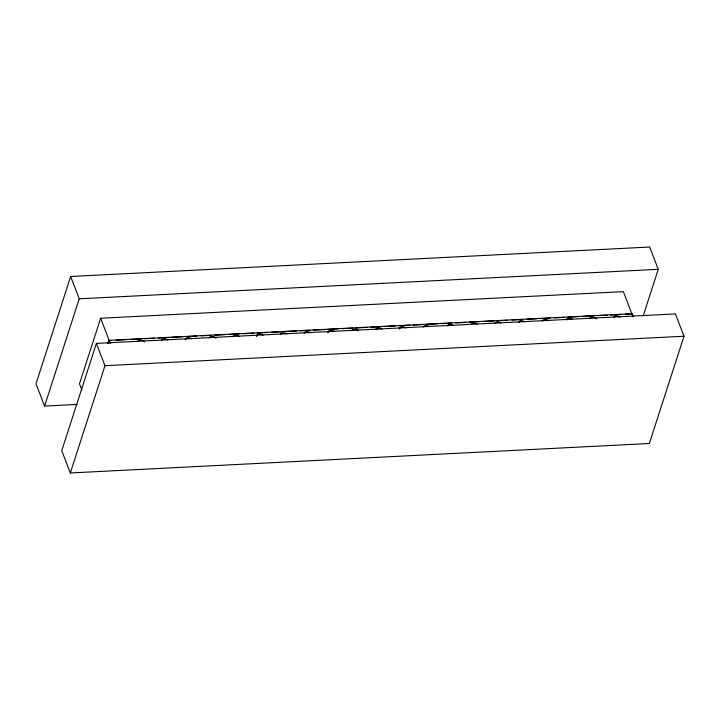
<?xml version="1.0" encoding="UTF-8"?>
<svg xmlns="http://www.w3.org/2000/svg" width="720" height="720" viewBox="0 0 720 720"><rect width="100%" height="100%" fill="white"/><g stroke="black" fill="none" stroke-linecap="round" stroke-linejoin="round"><path stroke-width="1.08" d="M643.158 316.053L658.26 269.316L649.674 247.023L70.65 276.498L36 383.778L44.577 406.08L77.121 404.424M44.577 406.08L79.236 298.8L70.65 276.498M633.033 316.809L623.349 291.627L100.656 318.24L79.488 383.769L81.882 389.997M96.39 343.404L61.74 450.684L70.326 472.977L649.35 443.502L684 336.222L675.423 313.92L96.39 343.404L104.976 365.697L70.326 472.977M107.982 343.53L109.017 340.344L631.998 313.713L625.203 314.271M108.279 343.521L109.305 340.326L110.412 343.206M79.236 298.8L658.26 269.316M109.233 340.542L111.483 340.425M115.965 340.2L126.063 339.687M130.545 339.453L140.643 338.94M144.009 338.769L154.107 338.256M158.589 338.031L168.687 337.509M172.053 337.338L182.142 336.825M186.633 336.6L196.722 336.087M201.213 335.853L211.311 335.34M214.668 335.169L224.766 334.656M229.257 334.431L239.346 333.918M242.712 333.747L253.935 333.171M257.292 333L267.39 332.487M271.881 332.262L281.97 331.749M285.336 331.578L296.55 331.002M299.916 330.831L310.014 330.318M313.38 330.147L324.594 329.571M327.96 329.4L338.058 328.887M342.54 328.662L352.638 328.149M356.004 327.978L367.218 327.402M370.584 327.231L380.682 326.718M385.164 326.493L395.262 325.98M398.628 325.809L409.842 325.233M413.208 325.062L423.297 324.549M426.663 324.378L437.886 323.811M441.252 323.64L451.341 323.118M455.832 322.893L465.921 322.38M469.287 322.209L479.385 321.696M483.867 321.462L493.965 320.949M497.331 320.778L507.429 320.265M511.911 320.04L522.009 319.527M526.491 319.293L536.589 318.78M539.955 318.609L550.053 318.096M554.535 317.871L564.633 317.358M567.999 317.187L578.088 316.665M582.579 316.44L592.668 315.927M597.159 315.702L607.257 315.189M610.614 315.009L620.712 314.496M104.976 365.697L684 336.222M633.339 316.431L631.944 313.569L633.105 316.593M100.656 318.24L109.44 341.055M109.017 340.344L110.124 343.215M375.66 329.472A3.87 2.655 17.9 0 1 381.933 329.148M376.236 329.508A3.87 2.655 17.9 0 1 377.001 329.184M304.281 333.099A3.87 2.655 17.9 0 1 310.545 332.784M351.873 330.678A3.87 2.655 17.9 0 1 358.137 330.363M232.902 336.735A3.87 2.655 17.9 0 1 239.166 336.42M327.969 332.577A3.87 2.655 17.9 0 1 330.21 330.381A3.87 2.655 17.9 0 1 334.341 331.569M328.068 332.415A3.87 2.655 17.9 0 1 328.644 331.929M399.357 328.95A3.87 2.655 17.9 0 1 401.589 326.754A3.87 2.655 17.9 0 1 405.729 327.933M399.447 328.779A3.87 2.655 17.9 0 1 400.023 328.293M280.485 334.314A3.87 2.655 17.9 0 1 286.758 333.999M256.59 336.213A3.87 2.655 17.9 0 1 258.831 334.017A3.87 2.655 17.9 0 1 262.962 335.205M256.68 336.042A3.87 2.655 17.9 0 1 257.256 335.565M542.223 320.985A3.87 2.655 17.9 0 1 548.496 320.67M566.019 319.779A3.87 2.655 17.9 0 1 572.283 319.455M566.586 319.815A3.87 2.655 17.9 0 1 567.351 319.491M494.631 323.415A3.87 2.655 17.9 0 1 500.904 323.091M423.252 327.042A3.87 2.655 17.9 0 1 429.525 326.727M518.427 322.2A3.87 2.655 17.9 0 1 524.7 321.876M518.994 322.236A3.87 2.655 17.9 0 1 519.759 321.912M447.048 325.836A3.87 2.655 17.9 0 1 453.312 325.512M447.615 325.872A3.87 2.655 17.9 0 1 448.38 325.548M470.844 324.621A3.87 2.655 17.9 0 1 477.108 324.306M589.815 318.564A3.87 2.655 17.9 0 1 592.893 317.007A3.87 2.655 17.9 0 1 596.7 318.897M613.611 317.358A3.87 2.655 17.9 0 1 619.875 317.034M137.718 341.586A3.87 2.655 17.9 0 1 140.796 340.029A3.87 2.655 17.9 0 1 144.612 341.919M161.514 340.371A3.87 2.655 17.9 0 1 167.787 340.056M185.31 339.156A3.87 2.655 17.9 0 1 191.574 338.841M185.301 339.678A3.87 2.655 17.9 0 1 185.877 339.201M209.106 337.95A3.87 2.655 17.9 0 1 212.184 336.393A3.87 2.655 17.9 0 1 215.991 338.283"/></g></svg>
